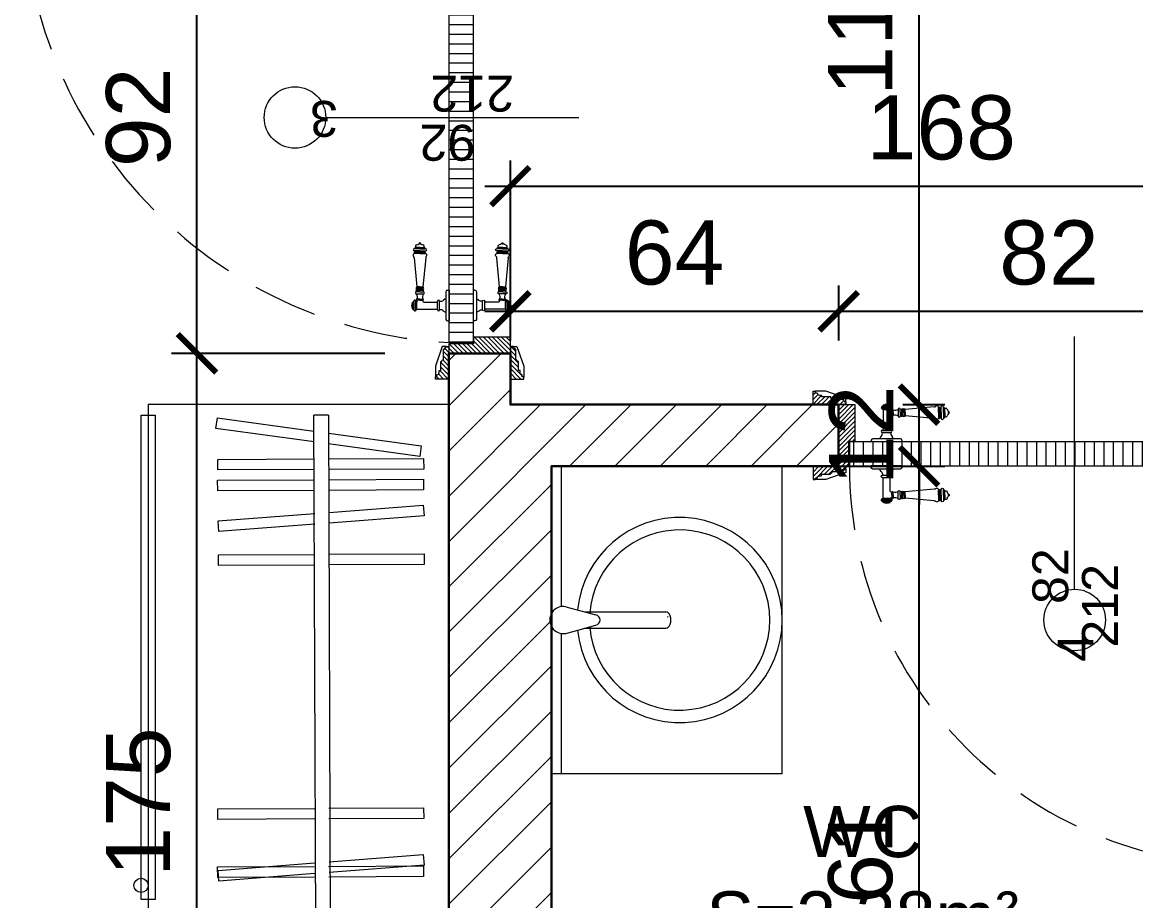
# Model space of a CAD drawing. Header units: feet. Extents: x 92587 to 97987, y -55119 to -48334.
# Drawn here: x 94881 to 95098, y -53674.1 to -53502.8 of the extents above; entities that cross this region are included whole.
import ezdxf

# ---------------------------------------------------------------- set-up
doc = ezdxf.new("R2010")
doc.units = ezdxf.units.FT
doc.header["$LTSCALE"] = 50
doc.header["$MEASUREMENT"] = 0
doc.linetypes.add('CACHE', pattern=[0.375, 0.25, -0.125])
doc.linetypes.add('CONTINU', pattern=[0])
doc.layers.get('0').update_dxf_attribs({"color": 8})
for name, color, linetype, lineweight in [('BANJO', 160, 'Continuous', 9), ('door', 44, 'Continuous', 5), ('MACONNERIE COUPE', 7, 'Continuous', 30), ('MACONNERIE HACHURE', 253, 'Continuous', 13), ('mobilimi', 8, 'Continuous', 9)]:
    doc.layers.add(name, color=color, linetype=linetype, lineweight=lineweight)
doc.layers.add('BETON COUPE', color=3, linetype='CONTINU')
doc.layers.add('COTE 50ème', color=1, linetype='Continuous')
doc.layers.add('DEMOL', color=7, linetype='Continuous', lineweight=60, true_color=0xa87e00)
doc.styles.add('GENERATED_STYLE_1', font='arial.ttf')
doc.styles.add('RS_TEXT_1.50', font='arial.ttf', dxfattribs={"height": 12.5})
doc.styles.add('RS_TXT_50', font='arial.ttf', dxfattribs={"height": 12.5})
doc.dimstyles.new('RS_50CM_LINEAIRE', dxfattribs={"dimscale": 5, "dimtxt": 12.5, "dimasz": 1.5, "dimexe": 1, "dimexo": 2.5, "dimgap": 1, "dimtad": 1, "dimdec": 1, "dimrnd": 0.5, "dimdsep": 46, "dimtxsty": 'RS_TXT_50', "dimblk1": 'ARCHTICK', "dimblk2": 'ARCHTICK', "dimsah": 1, "dimcen": 2.5, "dimdle": 1, "dimclrt": 4, "dimadec": 0, "dimazin": 2, "dimtfac": 1, "dimtdec": 1, "dimtix": 1, "dimtmove": 2, "dimatfit": 3, "dimfxl": 1, "dimtolj": 1, "dimtzin": 0, "dimarcsym": 0})

# ---------------------------------------------------------------- blocks, each defined once
blk = doc.blocks.new('Lav60')
at = {"layer": 'BANJO', "linetype": 'Continuous'}
for p, q in [((-54.27, 55.4), (-54.27, 84.18)), ((-54.27, 84.18), (-54.27, 55.4)), ((-52.27, 56.8), (-52.27, 84.18)), ((-9.27, 24.18), (-9.27, 84.18)), ((-51.47, 56.78), (-45.6, 55.16)), ((-47.77, 55.78), (-31.97, 55.78)), ((-31.61, 54.81), (-31.61, 54.8)), ((-31.5, 54.81), (-31.61, 54.81)), ((-31.61, 54.8), (-31.5, 54.8)), ((-31.5, 54.8), (-31.5, 54.81)), ((-54.27, 24.18), (-54.27, 52.96)), ((-54.27, 52.96), (-54.27, 24.18)), ((-51.47, 51.58), (-45.6, 53.19)), ((-47.79, 52.59), (-31.97, 52.59)), ((-52.27, 24.18), (-52.27, 51.56))]:
    blk.add_line(p, q, dxfattribs=at)
at = {"layer": 'BANJO'}
for p, q in [((-9.27, 84.18), (-54.27, 84.18)), ((-9.27, 24.18), (-9.27, 84.18)), ((-9.27, 24.18), (-54.27, 24.18))]:
    blk.add_line(p, q, dxfattribs=at)
at = {"layer": 'BANJO', "linetype": 'Continuous'}
for centre, radius, start, end in [((-29.27, 54.18), 20, 185.6501, 174.3498), ((-29.27, 54.18), 17.58, 184.3007, 175.6991), ((-51.93, 54.18), 2.64, 79.9737, 280.0262), ((-45.78, 54.18), 1, 280.3543, 79.6456)]:
    blk.add_arc(centre, radius, start, end, dxfattribs=at)
blk.add_ellipse((-31.97, 54.18), major_axis=(0, -1.59), ratio=0.623935, start_param=0, end_param=3.141593, dxfattribs=at)
blk = doc.blocks.new('door900')
at = {"color": 0}
for p, q in [((-9.3, 67.7), (9.3, 67.7)), ((9.3, 65.2), (-9.3, 65.2)), ((-6.8, 71.5), (-6.8, 70.2)), ((-5.5, 71.5), (-6.8, 71.5)), ((-6.8, 70.2), (6.8, 70.2)), ((-5.5, 71.5), (5.5, 71.5)), ((5.5, 71.5), (6.8, 71.5)), ((6.8, 71.5), (6.8, 70.2)), ((92.8, 68.1), (36.2, 62.8)), ((101.2, 67.3), (103.2, 68)), ((101.2, 56.8), (101.2, 67.3)), ((103.2, 68), (103.2, 67.7)), ((103.2, 56.8), (103.2, 68)), ((106.5, 68), (105.5, 67.3)), ((105.5, 56.8), (105.5, 67.3)), ((106.5, 56.8), (106.5, 68)), ((110.7, 68), (111.8, 67.3)), ((110.7, 56.8), (110.7, 68)), ((111.8, 56.8), (111.8, 67.3)), ((111.8, 66.2), (113.3, 66.2)), ((113.3, 56.8), (113.3, 66.2)), ((-6.8, 62.7), (-6.8, 24)), ((-6.8, 62.7), (6.8, 62.7)), ((8.7, 62.7), (6.8, 62.7)), ((6.8, 49.1), (6.8, 24)), ((8.7, 50.9), (8.7, 50.9)), ((10.5, 56.8), (10.5, 62.5)), ((10.5, 56.8), (10.5, 51.1)), ((12.7, 56.8), (12.7, 62.5)), ((12.7, 56.8), (12.7, 51.1)), ((22.5, 63.8), (22.5, 49.8)), ((26.5, 56.8), (26.5, 63.8)), ((26.5, 63.8), (29.1, 63.8)), ((26.5, 63.8), (29.1, 63.8)), ((26.5, 56.8), (26.5, 49.8)), ((26.5, 49.8), (29.1, 49.8)), ((26.5, 49.8), (29.1, 49.8)), ((29.1, 63.8), (29.1, 62.8)), ((29.1, 62.8), (29.1, 56.8)), ((29.1, 50.8), (29.1, 56.8)), ((29.1, 50.8), (29.1, 49.8)), ((29.1, 49.8), (29.1, 49.8)), ((31.1, 62.8), (31.1, 56.8)), ((31.1, 50.8), (31.1, 56.8)), ((34.1, 56.8), (34.1, 62.8)), ((34.1, 62.8), (34.1, 56.8)), ((34.1, 50.8), (34.1, 56.8)), ((34.1, 56.8), (34.1, 50.8)), ((36.2, 56.8), (36.2, 62.8)), ((36.2, 56.8), (36.2, 50.8)), ((92.8, 45.5), (36.2, 50.8)), ((101.2, 56.8), (101.2, 46.3)), ((101.2, 46.3), (103.2, 45.7)), ((103.2, 56.8), (103.2, 46.3)), ((103.2, 45.9), (103.2, 45.7)), ((105.5, 56.8), (105.5, 46.3)), ((106.5, 45.7), (105.5, 46.3)), ((106.5, 56.8), (106.5, 45.7)), ((110.7, 56.8), (110.7, 45.7)), ((110.7, 45.7), (111.8, 46.3)), ((111.8, 56.8), (111.8, 46.3)), ((111.8, 47.5), (113.3, 47.5)), ((113.3, 56.8), (113.3, 47.5)), ((120.5, 56.8), (120.5, 58.6)), ((120.5, 56.8), (120.5, 55)), ((-8.3, 22.3), (8.3, 22.3)), ((-30, 3), (-30, 0)), ((30, 0), (-30, 0)), ((27, 6), (-27, 6)), ((-8.3, 18.3), (8.3, 18.3)), ((30, 3), (30, 0))]:
    blk.add_line(p, q, dxfattribs=at)
for centre, radius, start, end in [((-9.3, 66.5), 1.25, 90, 270), ((-6.8, 67.7), 2.51, 90.115, 179.885), ((-6.8, 65.2), 2.51, 180.115, 269.885), ((0, 64), 9.29, 53.4104, 126.5896), ((6.8, 67.7), 2.51, 0.115, 89.885), ((6.8, 65.2), 2.51, 270.115, 359.885), ((9.3, 66.5), 1.25, 270, 90), ((24.5, 63.7), 2.01, 4.1469, 175.8531), ((93.1, 72.5), 4.4, 266.3976, 315.6468), ((98.3, 67.4), 2.89, 358.3861, 135.6468), ((104.3, 67.6), 1.15, 170.914, 348.1019), ((108.6, 68), 2.1, 0, 180), ((115.5, 62.5), 2.84, 13.4568, 140.4953), ((8.7, 49), 1.91, 88.7426, 178.1515), ((8.6, 64.9), 2.15, 272.7029, 297.6142), ((8.6, 48.8), 2.15, 62.3858, 87.2971), ((10, 62.5), 0.561, 3.7097, 127.9634), ((10, 51.1), 0.561, 232.0366, 356.2903), ((11.6, 62.5), 1.1, 0.0106, 179.9894), ((11.6, 51.1), 1.1, 180.0106, 359.9894), ((16.7, 70.5), 8.83, 243.5466, 311.3694), ((16.7, 43.2), 8.83, 48.6306, 116.4534), ((24.5, 50), 2.01, 184.1469, 355.8531), ((30.1, 62.8), 1.03, 0, 180.0014), ((30.1, 50.8), 1.03, 179.9972, 0), ((32.6, 62.8), 1.48, 0, 180), ((32.6, 50.8), 1.48, 180, 0), ((35.2, 62.8), 1.03, 0, 180), ((32.6, 62.8), 1.48, 1.563306237032948e-10, 2.08440831604393e-10), ((35.2, 50.8), 1.03, 180, 0), ((93.1, 41.1), 4.4, 44.3532, 93.6024), ((98.3, 46.2), 2.89, 224.3532, 1.6139), ((104.3, 46.1), 1.15, 11.8981, 189.086), ((108.6, 45.7), 2.1, 180, 0), ((115.5, 51.2), 2.84, 219.5047, 346.5432), ((127.9, 65.2), 9.88, 191.9991, 221.6757), ((127.9, 48.5), 9.88, 138.3243, 168.0009), ((120.5, 56.8), 1.79, 0, 90), ((120.5, 56.8), 1.79, 270, 0), ((-8.3, 20.3), 2, 90, 270), ((-8.5, 24), 1.71, 275.059, 359.7825), ((8.5, 24), 1.71, 180.2175, 264.941), ((8.3, 20.3), 2, 270, 90), ((-27, 3), 3, 90, 180), ((-6.8, 6), 6, 130.5908, 180), ((-16.6, 16.6), 8.41, 314.3689, 12.0705), ((16.6, 16.6), 8.41, 167.9295, 225.6311), ((6.8, 6), 6, 0, 49.4092), ((27, 3), 3, 0, 90)]:
    blk.add_arc(centre, radius, start, end, dxfattribs=at)
blk = doc.blocks.new('_ArchTick')
at = {"color": 0, "linetype": 'ByBlock', "const_width": 0.15}
blk.add_lwpolyline([(-0.5, -0.5), (0.5, 0.5)], dxfattribs=at)
blk = doc.blocks.new('*D1825')
at = {"layer": 'COTE 50ème', "color": 0, "lineweight": -2, "ltscale": 0.5, "transparency": 16777216}
for p, q in [((94976.11, -53564.86), (94976.11, -53554.15)), ((95040.12, -53564.86), (95040.12, -53554.15)), ((94971.11, -53559.15), (95045.12, -53559.15))]:
    blk.add_line(p, q, dxfattribs=at)
at = {"layer": 'Defpoints', "color": 0, "ltscale": 0.5, "transparency": 16777216}
for p in [(95040.12, -53559.15), (94976.11, -53577.36), (95040.12, -53577.36)]:
    blk.add_point(p, dxfattribs=at)
at = {"layer": 'COTE 50ème', "color": 0, "lineweight": -2, "ltscale": 0.5, "transparency": 16777216, "xscale": 7.5, "yscale": 7.5, "zscale": 7.5, "rotation": 180}
blk.add_blockref('_ArchTick', (94976.11, -53559.15), dxfattribs=at)
at = {"layer": 'COTE 50ème', "color": 0, "lineweight": -2, "ltscale": 0.5, "transparency": 16777216, "xscale": 7.5, "yscale": 7.5, "zscale": 7.5}
blk.add_blockref('_ArchTick', (95040.12, -53559.15), dxfattribs=at)
at = {"layer": 'COTE 50ème', "color": 4, "lineweight": 5, "ltscale": 0.5, "transparency": 16777216, "insert": (95008.12, -53547.77), "char_height": 12.5, "attachment_point": 5, "style": 'RS_TXT_50'}
blk.add_mtext('\\A1;64', dxfattribs=at)
blk = doc.blocks.new('*D1826')
at = {"layer": 'COTE 50ème', "color": 0, "lineweight": -2, "ltscale": 0.5, "transparency": 16777216}
for p, q in [((95040.12, -53564.86), (95040.12, -53554.15)), ((95122.11, -53564.86), (95122.11, -53554.15)), ((95035.12, -53559.15), (95127.11, -53559.15))]:
    blk.add_line(p, q, dxfattribs=at)
at = {"layer": 'Defpoints', "color": 0, "ltscale": 0.5, "transparency": 16777216}
for p in [(95122.11, -53559.15), (95040.12, -53577.36), (95122.11, -53577.36)]:
    blk.add_point(p, dxfattribs=at)
at = {"layer": 'COTE 50ème', "color": 0, "lineweight": -2, "ltscale": 0.5, "transparency": 16777216, "xscale": 7.5, "yscale": 7.5, "zscale": 7.5, "rotation": 180}
blk.add_blockref('_ArchTick', (95040.12, -53559.15), dxfattribs=at)
at = {"layer": 'COTE 50ème', "color": 0, "lineweight": -2, "ltscale": 0.5, "transparency": 16777216, "xscale": 7.5, "yscale": 7.5, "zscale": 7.5}
blk.add_blockref('_ArchTick', (95122.11, -53559.15), dxfattribs=at)
at = {"layer": 'COTE 50ème', "color": 4, "lineweight": 5, "ltscale": 0.5, "transparency": 16777216, "insert": (95081.12, -53547.77), "char_height": 12.5, "attachment_point": 5, "style": 'RS_TXT_50'}
blk.add_mtext('\\A1;82', dxfattribs=at)
blk = doc.blocks.new('*D1612')
at = {"layer": 'COTE 50ème', "color": 0, "lineweight": -2, "ltscale": 0.5, "transparency": 16777216}
for p, q in [((94915.02, -53747.36), (94915.02, -53562.36)), ((94951.61, -53567.36), (94910.02, -53567.36)), ((94928.61, -53742.36), (94910.02, -53742.36))]:
    blk.add_line(p, q, dxfattribs=at)
at = {"layer": 'Defpoints', "color": 0, "ltscale": 0.5, "transparency": 16777216}
for p in [(94915.02, -53567.36), (94964.11, -53567.36), (94941.11, -53742.36)]:
    blk.add_point(p, dxfattribs=at)
at = {"layer": 'COTE 50ème', "color": 0, "lineweight": -2, "ltscale": 0.5, "transparency": 16777216, "xscale": 7.5, "yscale": 7.5, "zscale": 7.5}
for p, rotation in [((94915.02, -53567.36), 90), ((94915.02, -53742.36), 270)]:
    blk.add_blockref('_ArchTick', p, dxfattribs=dict(at, rotation=rotation))
at = {"layer": 'COTE 50ème', "color": 4, "lineweight": 5, "ltscale": 0.5, "transparency": 16777216, "insert": (94903.63, -53654.86), "char_height": 12.5, "attachment_point": 5, "rotation": 90, "style": 'RS_TXT_50'}
blk.add_mtext('\\A1;175', dxfattribs=at)
blk = doc.blocks.new('*D1613')
at = {"layer": 'COTE 50ème', "color": 0, "lineweight": -2, "ltscale": 0.5, "transparency": 16777216}
for p, q in [((94915.02, -53572.36), (94915.02, -53470.33)), ((94951.61, -53475.33), (94910.02, -53475.33)), ((94951.61, -53567.36), (94910.02, -53567.36))]:
    blk.add_line(p, q, dxfattribs=at)
at = {"layer": 'Defpoints', "color": 0, "ltscale": 0.5, "transparency": 16777216}
for p in [(94915.02, -53475.33), (94964.11, -53475.33), (94964.11, -53567.36)]:
    blk.add_point(p, dxfattribs=at)
at = {"layer": 'COTE 50ème', "color": 0, "lineweight": -2, "ltscale": 0.5, "transparency": 16777216, "xscale": 7.5, "yscale": 7.5, "zscale": 7.5}
for p, rotation in [((94915.02, -53475.33), 90), ((94915.02, -53567.36), 270)]:
    blk.add_blockref('_ArchTick', p, dxfattribs=dict(at, rotation=rotation))
at = {"layer": 'COTE 50ème', "color": 4, "lineweight": 5, "ltscale": 0.5, "transparency": 16777216, "insert": (94903.63, -53521.34), "char_height": 12.5, "attachment_point": 5, "rotation": 90, "style": 'RS_TXT_50'}
blk.add_mtext('\\A1;92', dxfattribs=at)
blk = doc.blocks.new('*D1630')
at = {"layer": 'COTE 50ème', "color": 0, "lineweight": -2, "ltscale": 0.5, "transparency": 16777216}
for p, q in [((95055.78, -53755.36), (95055.78, -53584.36)), ((95031.65, -53589.36), (95060.78, -53589.36)), ((95053.61, -53750.36), (95060.78, -53750.36))]:
    blk.add_line(p, q, dxfattribs=at)
at = {"layer": 'Defpoints', "color": 0, "ltscale": 0.5, "transparency": 16777216}
for p in [(95019.15, -53589.36), (95055.78, -53589.36), (95041.11, -53750.36)]:
    blk.add_point(p, dxfattribs=at)
at = {"layer": 'COTE 50ème', "color": 0, "lineweight": -2, "ltscale": 0.5, "transparency": 16777216, "xscale": 7.5, "yscale": 7.5, "zscale": 7.5}
for p, rotation in [((95055.78, -53589.36), 90), ((95055.78, -53750.36), 270)]:
    blk.add_blockref('_ArchTick', p, dxfattribs=dict(at, rotation=rotation))
at = {"layer": 'COTE 50ème', "color": 4, "lineweight": 5, "ltscale": 0.5, "transparency": 16777216, "insert": (95044.4, -53669.86), "char_height": 12.5, "attachment_point": 5, "rotation": 90, "style": 'RS_TXT_50'}
blk.add_mtext('\\A1;161', dxfattribs=at)
blk = doc.blocks.new('*D1631')
at = {"layer": 'COTE 50ème', "color": 0, "lineweight": -2, "ltscale": 0.5, "transparency": 16777216}
for p, q in [((95055.78, -53577.36), (95055.78, -53569.86)), ((95052.61, -53577.36), (95060.78, -53577.36)), ((95055.78, -53589.36), (95055.78, -53577.36)), ((95031.65, -53589.36), (95060.78, -53589.36)), ((95055.78, -53589.36), (95055.78, -53596.86))]:
    blk.add_line(p, q, dxfattribs=at)
at = {"layer": 'Defpoints', "color": 0, "ltscale": 0.5, "transparency": 16777216}
for p in [(95040.11, -53577.36), (95055.78, -53577.36), (95019.15, -53589.36)]:
    blk.add_point(p, dxfattribs=at)
at = {"layer": 'COTE 50ème', "color": 0, "lineweight": -2, "ltscale": 0.5, "transparency": 16777216, "xscale": 7.5, "yscale": 7.5, "zscale": 7.5}
for p, rotation in [((95055.78, -53577.36), 270), ((95055.78, -53589.36), 90)]:
    blk.add_blockref('_ArchTick', p, dxfattribs=dict(at, rotation=rotation))
at = {"layer": 'COTE 50ème', "color": 4, "lineweight": 5, "ltscale": 0.5, "transparency": 16777216, "insert": (95044.5, -53583.36), "char_height": 12.5, "attachment_point": 5, "rotation": 90, "style": 'RS_TXT_50'}
blk.add_mtext('\\A1;12', dxfattribs=at)
blk = doc.blocks.new('*D1632')
at = {"layer": 'COTE 50ème', "color": 0, "lineweight": -2, "ltscale": 0.5, "transparency": 16777216}
for p, q in [((95055.78, -53582.36), (95055.78, -53462.36)), ((95065.61, -53467.36), (95050.78, -53467.36)), ((95052.61, -53577.36), (95060.78, -53577.36))]:
    blk.add_line(p, q, dxfattribs=at)
at = {"layer": 'Defpoints', "color": 0, "ltscale": 0.5, "transparency": 16777216}
for p in [(95055.78, -53467.36), (95078.11, -53467.36), (95040.11, -53577.36)]:
    blk.add_point(p, dxfattribs=at)
at = {"layer": 'COTE 50ème', "color": 0, "lineweight": -2, "ltscale": 0.5, "transparency": 16777216, "xscale": 7.5, "yscale": 7.5, "zscale": 7.5}
for p, rotation in [((95055.78, -53467.36), 90), ((95055.78, -53577.36), 270)]:
    blk.add_blockref('_ArchTick', p, dxfattribs=dict(at, rotation=rotation))
at = {"layer": 'COTE 50ème', "color": 4, "lineweight": 5, "ltscale": 0.5, "transparency": 16777216, "insert": (95044.4, -53502.55), "char_height": 12.5, "attachment_point": 5, "rotation": 90, "style": 'RS_TXT_50'}
blk.add_mtext('\\A1;110', dxfattribs=at)
blk = doc.blocks.new('*D1638')
at = {"layer": 'COTE 50ème', "color": 0, "lineweight": -2, "ltscale": 0.5, "transparency": 16777216}
for p, q in [((94976.11, -53564.86), (94976.11, -53529.76)), ((95144.11, -53564.86), (95144.11, -53529.76)), ((94971.11, -53534.76), (95149.11, -53534.76))]:
    blk.add_line(p, q, dxfattribs=at)
at = {"layer": 'Defpoints', "color": 0, "ltscale": 0.5, "transparency": 16777216}
for p in [(95144.11, -53534.76), (94976.11, -53577.36), (95144.11, -53577.36)]:
    blk.add_point(p, dxfattribs=at)
at = {"layer": 'COTE 50ème', "color": 0, "lineweight": -2, "ltscale": 0.5, "transparency": 16777216, "xscale": 7.5, "yscale": 7.5, "zscale": 7.5, "rotation": 180}
blk.add_blockref('_ArchTick', (94976.11, -53534.76), dxfattribs=at)
at = {"layer": 'COTE 50ème', "color": 0, "lineweight": -2, "ltscale": 0.5, "transparency": 16777216, "xscale": 7.5, "yscale": 7.5, "zscale": 7.5}
blk.add_blockref('_ArchTick', (95144.11, -53534.76), dxfattribs=at)
at = {"layer": 'COTE 50ème', "color": 4, "lineweight": 5, "ltscale": 0.5, "transparency": 16777216, "insert": (95060.11, -53523.38), "char_height": 12.5, "attachment_point": 5, "style": 'RS_TXT_50'}
blk.add_mtext('\\A1;168', dxfattribs=at)

msp = doc.modelspace()

# ---------------------------------------------------------------- hatches: boundary and pattern name
at = {"layer": 'door'}
h = msp.add_hatch(dxfattribs=at)
h.set_pattern_fill('ANSI31', color=256, scale=15, angle=495)
h.set_pattern_definition([(180, (195427.4219, -100451.3612), (-8e-16, -1.875), [])])
h.paths.add_polyline_path([(94968.88, -53477.46), (94968.88, -53565.27), (94964.16, -53565.27), (94964.16, -53477.46)])
h = msp.add_hatch(dxfattribs=at)
h.set_pattern_fill('ANSI31', color=256, scale=5, angle=990)
h.set_pattern_definition([(315, (151379.98944, 93057.35384), (0.4419417382, 0.4419417382), [])])
h.paths.add_polyline_path([(94976.11, -53567.36), (94976.11, -53564.22), (94968.93, -53564.22), (94968.93, -53565.48), (94964.11, -53565.48), (94964.11, -53567.36)])
edge = h.paths.add_edge_path()
edge.add_line((94978, -53571.11), (94978, -53570.7))
edge.add_line((94978, -53570.7), (94977.68, -53570.7))
edge.add_line((94977.68, -53570.7), (94977.68, -53568.93))
edge.add_line((94977.68, -53568.93), (94977.47, -53568.93))
edge.add_arc((94977.16, -53568.93), 0.314, 0, 90)
edge.add_line((94977.16, -53568.62), (94977.16, -53566.52))
edge.add_line((94977.16, -53566.52), (94976.95, -53566.52))
edge.add_arc((94976.63, -53566.52), 0.314, 360, 450)
edge.add_line((94976.63, -53566.21), (94976.63, -53566))
edge.add_line((94976.63, -53566), (94976.11, -53566))
edge.add_line((94976.11, -53566), (94976.11, -53572.36))
edge.add_line((94976.11, -53572.36), (94978.73, -53572.36))
edge.add_line((94978.73, -53572.36), (94978.73, -53571.95))
edge.add_line((94978.73, -53571.95), (94978.42, -53571.95))
edge.add_line((94978.42, -53571.95), (94978.42, -53571.53))
edge.add_arc((94978.42, -53571.11), 0.419, 180, 270, ccw=False)
edge = h.paths.add_edge_path()
edge.add_line((94962.23, -53571.11), (94962.23, -53570.7))
edge.add_line((94962.23, -53570.7), (94962.54, -53570.7))
edge.add_line((94962.54, -53570.7), (94962.54, -53568.93))
edge.add_line((94962.54, -53568.93), (94962.75, -53568.93))
edge.add_arc((94963.06, -53568.93), 0.314, 90, 180, ccw=False)
edge.add_line((94963.06, -53568.62), (94963.06, -53566.52))
edge.add_line((94963.06, -53566.52), (94963.27, -53566.52))
edge.add_arc((94963.59, -53566.52), 0.314, 90, 180, ccw=False)
edge.add_line((94963.59, -53566.21), (94963.59, -53566))
edge.add_line((94963.59, -53566), (94964.11, -53566))
edge.add_line((94964.11, -53566), (94964.11, -53572.36))
edge.add_line((94964.11, -53572.36), (94961.49, -53572.36))
edge.add_line((94961.49, -53572.36), (94961.49, -53571.95))
edge.add_line((94961.49, -53571.95), (94961.81, -53571.95))
edge.add_line((94961.81, -53571.95), (94961.81, -53571.53))
edge.add_arc((94961.81, -53571.11), 0.419, 270, 360)
h = msp.add_hatch(dxfattribs=at)
h.set_pattern_fill('ANSI31', color=256, scale=5, angle=1080)
h.set_pattern_definition([(45, (-53996.2502, 2013.06664), (-0.4419417382, 0.4419417382), [])])
h.paths.add_polyline_path([(95040.12, -53577.36), (95043.27, -53577.36), (95043.27, -53584.54), (95042.01, -53584.54), (95042.01, -53589.36), (95040.12, -53589.36)])
edge = h.paths.add_edge_path()
edge.add_line((95036.37, -53575.48), (95036.79, -53575.48))
edge.add_line((95036.79, -53575.48), (95036.79, -53575.79))
edge.add_line((95036.79, -53575.79), (95038.55, -53575.79))
edge.add_line((95038.55, -53575.79), (95038.55, -53576))
edge.add_arc((95038.55, -53576.31), 0.314, 0, 90, ccw=False)
edge.add_line((95038.87, -53576.31), (95040.96, -53576.31))
edge.add_line((95040.96, -53576.31), (95040.96, -53576.52))
edge.add_arc((95040.96, -53576.84), 0.314, 0, 90, ccw=False)
edge.add_line((95041.28, -53576.84), (95041.48, -53576.84))
edge.add_line((95041.48, -53576.84), (95041.48, -53577.36))
edge.add_line((95041.48, -53577.36), (95035.12, -53577.36))
edge.add_line((95035.12, -53577.36), (95035.12, -53574.74))
edge.add_line((95035.12, -53574.74), (95035.53, -53574.74))
edge.add_line((95035.53, -53574.74), (95035.53, -53575.06))
edge.add_line((95035.53, -53575.06), (95035.95, -53575.06))
edge.add_arc((95036.37, -53575.06), 0.419, 180, 270)
edge = h.paths.add_edge_path()
edge.add_line((95036.37, -53591.25), (95036.79, -53591.25))
edge.add_line((95036.79, -53591.25), (95036.79, -53590.93))
edge.add_line((95036.79, -53590.93), (95038.55, -53590.93))
edge.add_line((95038.55, -53590.93), (95038.55, -53590.72))
edge.add_arc((95038.55, -53590.41), 0.314, 270, 360)
edge.add_line((95038.87, -53590.41), (95040.96, -53590.41))
edge.add_line((95040.96, -53590.41), (95040.96, -53590.2))
edge.add_arc((95040.96, -53589.89), 0.314, 270, 360)
edge.add_line((95041.28, -53589.89), (95041.48, -53589.89))
edge.add_line((95041.48, -53589.89), (95041.48, -53589.36))
edge.add_line((95041.48, -53589.36), (95035.12, -53589.36))
edge.add_line((95035.12, -53589.36), (95035.12, -53591.98))
edge.add_line((95035.12, -53591.98), (95035.53, -53591.98))
edge.add_line((95035.53, -53591.98), (95035.53, -53591.67))
edge.add_line((95035.53, -53591.67), (95035.95, -53591.67))
edge.add_arc((95036.37, -53591.67), 0.419, 90, 180, ccw=False)
h = msp.add_hatch(dxfattribs=at)
h.set_pattern_fill('ANSI31', color=256, scale=15, angle=585)
h.set_pattern_definition([(270, (139512.4649, 46060.499), (1.875, -2e-15), [])])
h.paths.add_polyline_path([(95120.02, -53584.6), (95042.22, -53584.6), (95042.22, -53589.31), (95120.02, -53589.31)])
at = {"layer": 'MACONNERIE HACHURE'}
h = msp.add_hatch(dxfattribs=at)
h.set_pattern_fill('ANSI31', color=256, scale=50, style=0)
h.set_pattern_definition([(45, (845.911, 6550.742), (-4.41941738, 4.41941738), [])])
h.paths.add_polyline_path([(96464.11, -53567.36), (96464.11, -53736.36), (96392.11, -53736.36), (96392.11, -53757.36), (96414.11, -53757.36), (96414.11, -53762.36), (96234.11, -53762.36), (96234.11, -53750.36), (96284.11, -53750.36), (96284.11, -53577.36), (96306.11, -53577.36), (96306.11, -53589.36), (96296.11, -53589.36), (96296.11, -53750.36), (96387.11, -53750.36), (96387.11, -53731.36), (96444.11, -53731.36), (96444.11, -53589.36), (96388.11, -53589.36), (96388.11, -53577.36), (96452.11, -53577.36), (96452.11, -53567.36)])
h.paths.add_polyline_path([(95894.28, -52902.36), (95944.11, -52902.36), (95944.11, -52942.36), (95894.28, -52942.36)])
h.paths.add_polyline_path([(95734.11, -52902.36), (95774.11, -52902.36), (95774.11, -52942.36), (95734.11, -52942.36)])
h.paths.add_polyline_path([(95874.11, -52547.36), (95964.11, -52547.36), (95964.11, -52607.36), (96117.11, -52607.36), (96117.11, -52547.36), (96129.11, -52547.36), (96129.11, -52667.36), (96109.11, -52667.36), (96109.11, -52632.36), (95944.11, -52632.36), (95944.11, -52583.36), (95874.11, -52583.36), (95874.11, -52632.36), (95839.11, -52632.36), (95839.11, -52612.36), (95849.11, -52612.36), (95849.11, -52562.36), (95874.11, -52562.36), (95874.11, -52578.36), (95944.11, -52578.36), (95944.11, -52552.36), (95874.11, -52552.36)])
h.paths.add_polyline_path([(96444.11, -54162.36), (96344.11, -54162.36), (96344.11, -54187.36), (96444.11, -54187.36)])
h.paths.add_polyline_path([(96679.11, -52154.25), (96704.11, -52154.25), (96704.11, -52107.36), (96679.11, -52107.36)])
h.paths.add_polyline_path([(96679.11, -54052.36), (96704.11, -54052.36), (96704.11, -54072.36), (96679.11, -54072.36)])
h.paths.add_polyline_path([(95996.61, -52902.36), (95979.11, -52902.36), (95979.11, -52922.36), (95996.61, -52922.36)])
h.paths.add_polyline_path([(96319.11, -52789.36), (96329.11, -52789.36), (96329.11, -52777.36), (96289.11, -52777.36), (96289.11, -52789.36), (96299.11, -52789.36), (96299.11, -53107.36), (96129.11, -53107.36), (96129.11, -52789.36), (96207.12, -52789.36), (96207.12, -52777.36), (96129.11, -52777.36), (96129.11, -52767.36), (96109.11, -52767.36), (96109.11, -52902.36), (96096.61, -52902.36), (96096.61, -52922.36), (96109.11, -52922.36), (96109.11, -53137.36), (96130.11, -53137.36), (96130.11, -53467.36), (96228.12, -53467.36), (96228.12, -53455.36), (96150.11, -53455.36), (96150.11, -53137.36), (96320.11, -53137.36), (96320.11, -53455.36), (96310.11, -53455.36), (96310.11, -53467.36), (96350.11, -53467.36), (96350.11, -53455.36), (96340.11, -53455.36), (96340.11, -53137.36), (96679.11, -53137.36), (96679.11, -53182.36), (96704.11, -53182.36), (96704.11, -53132.36), (96814.11, -53132.36), (96814.11, -53112.36), (96704.11, -53112.36), (96704.11, -53062.36), (96679.11, -53062.36), (96679.11, -53107.36), (96319.11, -53107.36)])
h.paths.add_polyline_path([(96487.11, -53762.36), (96487.11, -53742.36), (96789.11, -53742.36), (96789.11, -53677.36), (96814.11, -53677.36), (96814.11, -53767.36), (96704.11, -53767.36), (96704.11, -53782.36), (96679.11, -53782.36), (96679.11, -53762.36)])
h.paths.add_polyline_path([(96044.11, -53859.36), (96019.11, -53859.36), (96019.11, -53581.36), (95967.11, -53581.36), (95967.11, -53559.36), (95979.11, -53559.36), (95979.11, -53569.36), (96104.11, -53569.36), (96104.11, -53581.36), (96044.11, -53581.36)])
h.paths.add_polyline_path([(96019.11, -53932.36), (96019.11, -53952.36), (95969.11, -53952.36), (95969.11, -54072.36), (95944.11, -54072.36), (95944.11, -53957.36), (95926.61, -53957.36), (95926.61, -53932.36)])
h.paths.add_polyline_path([(96679.11, -54122.36), (96679.11, -54162.36), (96624.11, -54162.36), (96624.11, -54187.36), (96704.11, -54187.36), (96704.11, -54122.36)])
h.paths.add_polyline_path([(96104.11, -54162.36), (96164.11, -54162.36), (96164.11, -54187.36), (96079.11, -54187.36), (96079.11, -54122.36), (96079.11, -54122.36), (96079.11, -54072.36), (96104.11, -54072.36)])
h.paths.add_polyline_path([(96679.11, -52482.36), (96679.11, -52424.25), (96704.11, -52424.25), (96704.11, -52477.36), (96814.11, -52477.36), (96814.11, -52567.36), (96789.11, -52567.36), (96789.11, -52502.36), (96456.11, -52502.36), (96456.11, -52675.36), (96444.11, -52675.36), (96444.11, -52667.36), (96388.11, -52667.36), (96388.11, -52655.36), (96444.11, -52655.36), (96444.11, -52507.36), (96296.11, -52507.36), (96296.11, -52655.36), (96306.11, -52655.36), (96306.11, -52667.36), (96284.11, -52667.36), (96284.11, -52494.36), (96234.24, -52494.36), (96234.24, -52482.36)])
h.paths.add_polyline_path([(96444.11, -52809.36), (96444.11, -52789.36), (96421.11, -52789.36), (96421.11, -52777.36), (96444.11, -52777.36), (96444.11, -52767.36), (96456.11, -52767.36), (96456.11, -52797.36), (96679.11, -52797.36), (96679.11, -52809.36)], flags=17)
h.paths.add_polyline_path([(96464.11, -53447.36), (96679.11, -53447.36), (96679.11, -53435.36), (96452.11, -53435.36), (96452.11, -53455.36), (96442.11, -53455.36), (96442.11, -53467.36), (96452.11, -53467.36), (96452.11, -53475.36), (96464.11, -53475.36)])
h.paths.add_polyline_path([(95879.11, -53447.36), (95879.11, -53459.36), (95967.11, -53459.36), (95967.11, -53467.36), (95979.11, -53467.36), (95979.11, -53447.36)])
h.paths.add_polyline_path([(96789.11, -52797.36), (96814.11, -52797.36), (96814.11, -52747.36), (96789.11, -52747.36)])
h.paths.add_polyline_path([(96789.11, -53447.36), (96814.11, -53447.36), (96814.11, -53497.36), (96789.11, -53497.36)])
h.paths.add_polyline_path([(96679.11, -52847.36), (96704.11, -52847.36), (96704.11, -52902.25), (96679.11, -52902.25)], flags=17)
h.paths.add_polyline_path([(96679.11, -53397.36), (96704.11, -53397.36), (96704.11, -53342.47), (96679.11, -53342.47)], flags=17)
h.paths.add_polyline_path([(95533.94, -52902.36), (95484.11, -52902.36), (95484.11, -52942.36), (95533.94, -52942.36)])
h.paths.add_polyline_path([(95694.11, -52902.36), (95654.11, -52902.36), (95654.11, -52942.36), (95694.11, -52942.36)])
h.paths.add_polyline_path([(95849.11, -52082.36), (95829.11, -52082.36), (95829.11, -52057.36), (95849.11, -52057.36)])
h.paths.add_polyline_path([(96164.11, -52082.36), (96164.11, -52057.36), (95984.11, -52057.36), (95984.11, -52082.36)])
h.paths.add_polyline_path([(95554.11, -52547.36), (95464.11, -52547.36), (95464.11, -52607.36), (95311.11, -52607.36), (95311.11, -52547.36), (95299.11, -52547.36), (95299.11, -52667.36), (95319.11, -52667.36), (95319.11, -52632.36), (95484.11, -52632.36), (95484.11, -52583.36), (95554.11, -52583.36), (95554.11, -52632.36), (95739.11, -52632.36), (95739.11, -52612.36), (95579.11, -52612.36), (95579.11, -52562.36), (95554.11, -52562.36), (95554.11, -52578.36), (95484.11, -52578.36), (95484.11, -52552.36), (95554.11, -52552.36)])
h.paths.add_polyline_path([(94984.11, -54162.36), (95084.11, -54162.36), (95084.11, -54187.36), (94984.11, -54187.36)])
h.paths.add_polyline_path([(94749.11, -52154.25), (94724.11, -52154.25), (94724.11, -52107.36), (94749.11, -52107.36)])
h.paths.add_polyline_path([(94749.11, -54052.36), (94724.11, -54052.36), (94724.11, -54072.36), (94749.11, -54072.36)])
h.paths.add_polyline_path([(95431.61, -52902.36), (95449.11, -52902.36), (95449.11, -52922.36), (95431.61, -52922.36)])
h.paths.add_polyline_path([(95729.11, -53932.36), (95746.61, -53932.36), (95746.61, -53957.36), (95729.11, -53957.36), (95729.11, -54122.36), (95699.11, -54122.36), (95699.11, -53957.36), (95681.5, -53957.36), (95681.5, -53932.36), (95699.11, -53932.36), (95699.11, -53459.36), (95631.11, -53459.36), (95631.11, -53447.36), (95699.11, -53447.36), (95699.11, -53272.36), (95729.11, -53272.36), (95729.11, -53447.36), (95797.11, -53447.36), (95797.11, -53459.36), (95729.11, -53459.36)])
h.paths.add_polyline_path([(95109.11, -52789.36), (95099.11, -52789.36), (95099.11, -52777.36), (95139.11, -52777.36), (95139.11, -52789.36), (95129.11, -52789.36), (95129.11, -53107.36), (95299.11, -53107.36), (95299.11, -52789.36), (95221.1, -52789.36), (95221.1, -52777.36), (95299.11, -52777.36), (95299.11, -52767.36), (95319.11, -52767.36), (95319.11, -52902.36), (95331.61, -52902.36), (95331.61, -52922.36), (95319.11, -52922.36), (95319.11, -53137.36), (95298.11, -53137.36), (95298.11, -53467.36), (95200.1, -53467.36), (95200.1, -53455.36), (95278.11, -53455.36), (95278.11, -53137.36), (95108.11, -53137.36), (95108.11, -53455.36), (95118.11, -53455.36), (95118.11, -53467.36), (95078.11, -53467.36), (95078.11, -53455.36), (95088.11, -53455.36), (95088.11, -53137.36), (94749.11, -53137.36), (94749.11, -53182.36), (94724.11, -53182.36), (94724.11, -53132.36), (94614.11, -53132.36), (94614.11, -53112.36), (94724.11, -53112.36), (94724.11, -53062.36), (94749.11, -53062.36), (94749.11, -53107.36), (95109.11, -53107.36)])
h.paths.add_polyline_path([(94964.11, -53736.36), (95036.11, -53736.36), (95036.11, -53757.36), (95014.11, -53757.36), (95014.11, -53762.36), (95194.11, -53762.36), (95194.11, -53750.36), (95144.11, -53750.36), (95144.11, -53577.36), (95122.11, -53577.36), (95122.11, -53589.36), (95132.11, -53589.36), (95132.11, -53750.36), (95041.11, -53750.36), (95041.11, -53731.36), (94984.11, -53731.36), (94984.11, -53589.36), (95040.11, -53589.36), (95040.11, -53577.36), (94976.11, -53577.36), (94976.11, -53567.36), (94964.11, -53567.36)])
h.paths.add_polyline_path([(94941.11, -53762.36), (94941.11, -53742.36), (94639.11, -53742.36), (94639.11, -53677.36), (94614.11, -53677.36), (94614.11, -53767.36), (94724.11, -53767.36), (94724.11, -53782.36), (94749.11, -53782.36), (94749.11, -53762.36)])
h.paths.add_polyline_path([(95384.11, -53859.36), (95409.11, -53859.36), (95409.11, -53581.36), (95461.11, -53581.36), (95461.11, -53559.36), (95449.11, -53559.36), (95449.11, -53569.36), (95324.11, -53569.36), (95324.11, -53581.36), (95384.11, -53581.36)])
h.paths.add_polyline_path([(95409.11, -53932.36), (95409.11, -53952.36), (95459.11, -53952.36), (95459.11, -54072.36), (95484.11, -54072.36), (95484.11, -53957.36), (95501.61, -53957.36), (95501.61, -53932.36)])
h.paths.add_polyline_path([(94749.11, -54122.36), (94749.11, -54162.36), (94804.11, -54162.36), (94804.11, -54187.36), (94724.11, -54187.36), (94724.11, -54122.36)])
h.paths.add_polyline_path([(95324.11, -54162.36), (95264.11, -54162.36), (95264.11, -54187.36), (95349.11, -54187.36), (95349.11, -54122.36), (95349.11, -54122.36), (95349.11, -54072.36), (95324.11, -54072.36)])
h.paths.add_polyline_path([(96679.11, -52082.36), (96624.11, -52082.36), (96624.11, -52057.36), (96679.11, -52057.36)])
h.paths.add_polyline_path([(96444.11, -52082.36), (96444.11, -52057.36), (96344.11, -52057.36), (96344.11, -52082.36)])
h.paths.add_polyline_path([(95729.11, -52082.36), (95579.11, -52082.36), (95579.11, -52057.36), (95729.11, -52057.36)])
h.paths.add_polyline_path([(95444.11, -52082.36), (94749.11, -52082.36), (94749.11, -52057.36), (95444.11, -52057.36)])
h.paths.add_polyline_path([(94749.11, -52482.36), (94749.11, -52424.25), (94724.11, -52424.25), (94724.11, -52477.36), (94614.11, -52477.36), (94614.11, -52567.36), (94639.11, -52567.36), (94639.11, -52502.36), (94972.11, -52502.36), (94972.11, -52675.36), (94984.11, -52675.36), (94984.11, -52667.36), (95040.11, -52667.36), (95040.11, -52655.36), (94984.11, -52655.36), (94984.11, -52507.36), (95132.11, -52507.36), (95132.11, -52655.36), (95122.11, -52655.36), (95122.11, -52667.36), (95144.11, -52667.36), (95144.11, -52494.36), (95193.98, -52494.36), (95193.98, -52482.36)])
h.paths.add_polyline_path([(94984.11, -52809.36), (94984.11, -52789.36), (95007.11, -52789.36), (95007.11, -52777.36), (94984.11, -52777.36), (94984.11, -52767.36), (94972.11, -52767.36), (94972.11, -52797.36), (94749.11, -52797.36), (94749.11, -52809.36)], flags=17)
h.paths.add_polyline_path([(94964.11, -53447.36), (94749.11, -53447.36), (94749.11, -53435.36), (94976.11, -53435.36), (94976.11, -53455.36), (94986.11, -53455.36), (94986.11, -53467.36), (94976.11, -53467.36), (94976.11, -53475.36), (94964.11, -53475.36)])
h.paths.add_polyline_path([(95549.11, -53447.36), (95549.11, -53459.36), (95461.11, -53459.36), (95461.11, -53467.36), (95449.11, -53467.36), (95449.11, -53447.36)])
h.paths.add_polyline_path([(94639.11, -52797.36), (94614.11, -52797.36), (94614.11, -52747.36), (94639.11, -52747.36)])
h.paths.add_polyline_path([(94639.11, -53447.36), (94614.11, -53447.36), (94614.11, -53497.36), (94639.11, -53497.36)])
h.paths.add_polyline_path([(94749.11, -52847.36), (94724.11, -52847.36), (94724.11, -52902.25), (94749.11, -52902.25)], flags=17)
h.paths.add_polyline_path([(94749.11, -53397.36), (94724.11, -53397.36), (94724.11, -53342.47), (94749.11, -53342.47)], flags=17)

# ---------------------------------------------------------------- linework, layer by layer
at = {"layer": 'door'}
for p, q in [((94940.12, -53521.36), (94989.44, -53521.36)), ((95086.12, -53613.36), (95086.12, -53564.04))]:
    msp.add_line(p, q, dxfattribs=at)
for points in [[(94968.88, -53477.46), (94968.88, -53565.27), (94964.16, -53565.27), (94964.16, -53477.46), (94968.88, -53477.46)], [(94976.11, -53567.36), (94976.11, -53564.22), (94968.93, -53564.22), (94968.93, -53565.48), (94964.11, -53565.48), (94964.11, -53567.36), (94976.11, -53567.36)], [(94963.59, -53566), (94962.85, -53566), (94961.49, -53569.86), (94961.49, -53571.95)], [(94976.63, -53566), (94977.37, -53566), (94978.73, -53569.86), (94978.73, -53571.95)], [(95041.48, -53576.84), (95041.48, -53576.11), (95037.63, -53574.74), (95035.53, -53574.74)], [(95040.12, -53577.36), (95043.27, -53577.36), (95043.27, -53584.54), (95042.01, -53584.54), (95042.01, -53589.36), (95040.12, -53589.36), (95040.12, -53577.36)], [(95120.02, -53584.6), (95042.22, -53584.6), (95042.22, -53589.31), (95120.02, -53589.31), (95120.02, -53584.6)], [(95041.48, -53589.89), (95041.48, -53590.62), (95037.63, -53591.98), (95035.53, -53591.98)]]:
    msp.add_lwpolyline(points, dxfattribs=at)
for points in [[(94962.23, -53571.11), (94962.23, -53570.7), (94962.54, -53570.7), (94962.54, -53568.93), (94962.75, -53568.93, -0.414214), (94963.06, -53568.62), (94963.06, -53566.52), (94963.27, -53566.52, -0.414214), (94963.59, -53566.21), (94963.59, -53566), (94964.11, -53566), (94964.11, -53572.36), (94961.49, -53572.36), (94961.49, -53571.95), (94961.81, -53571.95), (94961.81, -53571.53, 0.414214), (94962.23, -53571.11)], [(94978, -53571.11), (94978, -53570.7), (94977.68, -53570.7), (94977.68, -53568.93), (94977.47, -53568.93, 0.414214), (94977.16, -53568.62), (94977.16, -53566.52), (94976.95, -53566.52, 0.414214), (94976.63, -53566.21), (94976.63, -53566), (94976.11, -53566), (94976.11, -53572.36), (94978.73, -53572.36), (94978.73, -53571.95), (94978.42, -53571.95), (94978.42, -53571.53, -0.414214), (94978, -53571.11)], [(95036.37, -53575.48), (95036.79, -53575.48), (95036.79, -53575.79), (95038.55, -53575.79), (95038.55, -53576, -0.414214), (95038.87, -53576.31), (95040.96, -53576.31), (95040.96, -53576.52, -0.414214), (95041.28, -53576.84), (95041.48, -53576.84), (95041.48, -53577.36), (95035.12, -53577.36), (95035.12, -53574.74), (95035.53, -53574.74), (95035.53, -53575.06), (95035.95, -53575.06, 0.414214), (95036.37, -53575.48)], [(95036.37, -53591.25), (95036.79, -53591.25), (95036.79, -53590.93), (95038.55, -53590.93), (95038.55, -53590.72, 0.414214), (95038.87, -53590.41), (95040.96, -53590.41), (95040.96, -53590.2, 0.414214), (95041.28, -53589.89), (95041.48, -53589.89), (95041.48, -53589.36), (95035.12, -53589.36), (95035.12, -53591.98), (95035.53, -53591.98), (95035.53, -53591.67), (95035.95, -53591.67, -0.414214), (95036.37, -53591.25)]]:
    msp.add_lwpolyline(points, format="xyb", dxfattribs=at)
for centre in [(94934.12, -53521.36), (95086.12, -53619.36)]:
    msp.add_circle(centre, 6, dxfattribs=at)
at = {"layer": 'door', "linetype": 'CACHE'}
for centre, radius, start, end in [((94969.11, -53477.37), 88.04, 180.0583, 266.7816), ((95120.02, -53589.31), 77.8, 180, 270)]:
    msp.add_arc(centre, radius, start, end, dxfattribs=at)
at = {"layer": 'MACONNERIE COUPE'}
msp.add_lwpolyline([(94964.11, -53736.36), (95036.11, -53736.36), (95036.11, -53757.36), (95014.11, -53757.36), (95014.11, -53762.36), (95194.11, -53762.36), (95194.11, -53750.36), (95144.11, -53750.36), (95144.11, -53577.36), (95122.11, -53577.36), (95122.11, -53589.36), (95132.11, -53589.36), (95132.11, -53750.36), (95041.11, -53750.36), (95041.11, -53731.36), (94984.11, -53731.36), (94984.11, -53589.36), (95040.11, -53589.36), (95040.11, -53577.36), (94976.11, -53577.36), (94976.11, -53567.36), (94964.11, -53567.36)], close=True, dxfattribs=at)
at = {"layer": 'mobilimi'}
for p, q in [((94938.36, -53732.22), (94937.8, -53579.38)), ((94940.67, -53579.38), (94941.18, -53732.22)), ((94937.79, -53582.49), (94937.79, -53582.48))]:
    msp.add_line(p, q, dxfattribs=at)
for points in [[(94905.49, -53577.36), (94905.49, -53734.36), (94964.11, -53734.36), (94964.11, -53577.36)], [(94906.86, -53579.38), (94906.86, -53673.86), (94904.11, -53673.86), (94904.11, -53579.38)]]:
    msp.add_lwpolyline(points, close=True, dxfattribs=at)
for points in [[(94937.84, -53584.62), (94918.71, -53581.99), (94919, -53579.93), (94937.83, -53582.53)], [(94940.67, -53579.38), (94937.8, -53579.38)], [(94940.65, -53582.92), (94958.74, -53585.41), (94958.45, -53587.47)], [(94958.45, -53587.47), (94940.66, -53585.01)], [(94937.93, -53590.01), (94919.11, -53590.1), (94919.1, -53588.03), (94937.92, -53587.94)], [(94940.74, -53587.92), (94959.21, -53587.83), (94959.22, -53589.91)], [(94959.22, -53589.91), (94940.75, -53590)], [(94937.88, -53594.08), (94919.06, -53594.17), (94919.05, -53592.1), (94937.87, -53592.01)], [(94940.69, -53591.99), (94959.17, -53591.9), (94959.18, -53593.98)], [(94959.18, -53593.98), (94940.7, -53594.07)], [(94940.79, -53598.37), (94959.13, -53596.95), (94959.29, -53599.02)], [(94937.98, -53600.67), (94919.3, -53602.11), (94919.14, -53600.04), (94937.97, -53598.59)], [(94959.29, -53599.02), (94940.8, -53600.45)], [(94938.02, -53608.64), (94919.2, -53608.74), (94919.19, -53606.66), (94938.01, -53606.57)], [(94940.83, -53606.55), (94959.3, -53606.46), (94959.31, -53608.54)], [(94959.31, -53608.54), (94940.84, -53608.63)], [(94937.93, -53658.16), (94919.11, -53658.26), (94919.1, -53656.18), (94937.92, -53656.09)], [(94940.74, -53656.08), (94959.21, -53655.99), (94959.22, -53658.06)], [(94959.22, -53658.06), (94940.75, -53658.15)], [(94937.98, -53668.82), (94919.3, -53670.26), (94919.14, -53668.19), (94937.97, -53666.74)], [(94940.79, -53666.52), (94959.13, -53665.1), (94959.29, -53667.17)], [(94937.88, -53669.5), (94919.06, -53669.59), (94919.05, -53667.52), (94937.87, -53667.43)], [(94940.69, -53667.41), (94959.17, -53667.32), (94959.18, -53669.4)], [(94959.29, -53667.17), (94940.8, -53668.6)], [(94959.18, -53669.4), (94940.7, -53669.49)]]:
    msp.add_lwpolyline(points, dxfattribs=at)
msp.add_circle((94904.11, -53671.11), 1.38, dxfattribs=at)

# ---------------------------------------------------------------- block references
at = {"layer": 'BETON COUPE', "lineweight": 5}
msp.add_blockref('Lav60', (95038.38, -53673.54), dxfattribs=at)
at = {"layer": 'door', "yscale": 0.1, "zscale": 0.1}
for p, xscale, rotation in [((94964.16, -53558.03), 0.1, 90.00000000000001), ((94968.88, -53558.03), -0.1, 270), ((95049.46, -53589.31), -0.1, 180)]:
    msp.add_blockref('door900', p, dxfattribs=dict(at, xscale=xscale, rotation=rotation))
at = {"layer": 'door', "xscale": 0.1, "yscale": 0.1, "zscale": 0.1}
msp.add_blockref('door900', (95049.46, -53584.6), dxfattribs=at)

# ---------------------------------------------------------------- texts
at = {"layer": 'DEMOL', "lineweight": -2, "insert": (95044.81, -53669.01), "char_height": 10, "width": 93.9293, "attachment_point": 5, "style": 'RS_TEXT_1.50'}
msp.add_mtext('WC\\PS=2.38m²', dxfattribs=at)
at = {"layer": 'door', "char_height": 7, "style": 'GENERATED_STYLE_1'}
for s, insert, attachment_point, rotation in [('\\A1;\\pt0;212', (94960.52, -53520.21), 3, 180), ('\\A1;\\pt0;3', (94937.06, -53518.03), 9, 180), ('\\A1;\\pt0;92', (94958.41, -53529.79), 3, 180), ('\\A1;\\pt0;82', (95084.97, -53605.37), 9, 90), ('\\A1;\\pt0;212', (95094.55, -53608.43), 9, 90), ('\\A1;\\pt0;4', (95082.79, -53622.05), 3, 90)]:
    msp.add_mtext(s, dxfattribs=dict(at, insert=insert, attachment_point=attachment_point, rotation=rotation))

# ---------------------------------------------------------------- dimensions: what is measured, and where the dimension line sits
at = {"layer": 'COTE 50ème', "lineweight": 5, "ltscale": 0.5}
dim = msp.add_linear_dim(base=(95055.78, -53467.36), p1=(95040.11, -53577.36), p2=(95078.11, -53467.36), angle=90, dimstyle='RS_50CM_LINEAIRE', dxfattribs=at)
dim.commit()
dim.dimension.update_dxf_attribs({"geometry": '*D1632', "text_midpoint": (95044.4, -53502.55), "dimtype": 160})
for base, p1, p2, angle, picture, middle in [((94915.02, -53475.33), (94964.11, -53567.36), (94964.11, -53475.33), 90, '*D1613', (94903.63, -53521.34)), ((95144.11, -53534.76), (94976.11, -53577.36), (95144.11, -53577.36), 180, '*D1638', (95060.11, -53523.38)), ((94915.02, -53567.36), (94941.11, -53742.36), (94964.11, -53567.36), 90, '*D1612', (94903.63, -53654.86)), ((95055.78, -53577.36), (95019.15, -53589.36), (95040.11, -53577.36), 90, '*D1631', (95044.5, -53583.36)), ((95055.78, -53589.36), (95041.11, -53750.36), (95019.15, -53589.36), 90, '*D1630', (95044.4, -53669.86))]:
    dim = msp.add_linear_dim(base=base, p1=p1, p2=p2, angle=angle, dimstyle='RS_50CM_LINEAIRE', dxfattribs=at)
    dim.commit()
    dim.dimension.update_dxf_attribs({"geometry": picture, "text_midpoint": middle})
for base, p1, p2, picture, middle in [((95040.12, -53559.15), (94976.11, -53577.36), (95040.12, -53577.36), '*D1825', (95008.12, -53547.77)), ((95122.11, -53559.15), (95040.12, -53577.36), (95122.11, -53577.36), '*D1826', (95081.12, -53547.77))]:
    dim = msp.add_linear_dim(base=base, p1=p1, p2=p2, dimstyle='RS_50CM_LINEAIRE', dxfattribs=at)
    dim.commit()
    dim.dimension.update_dxf_attribs({"geometry": picture, "text_midpoint": middle})

doc.saveas('drawing.dxf')
